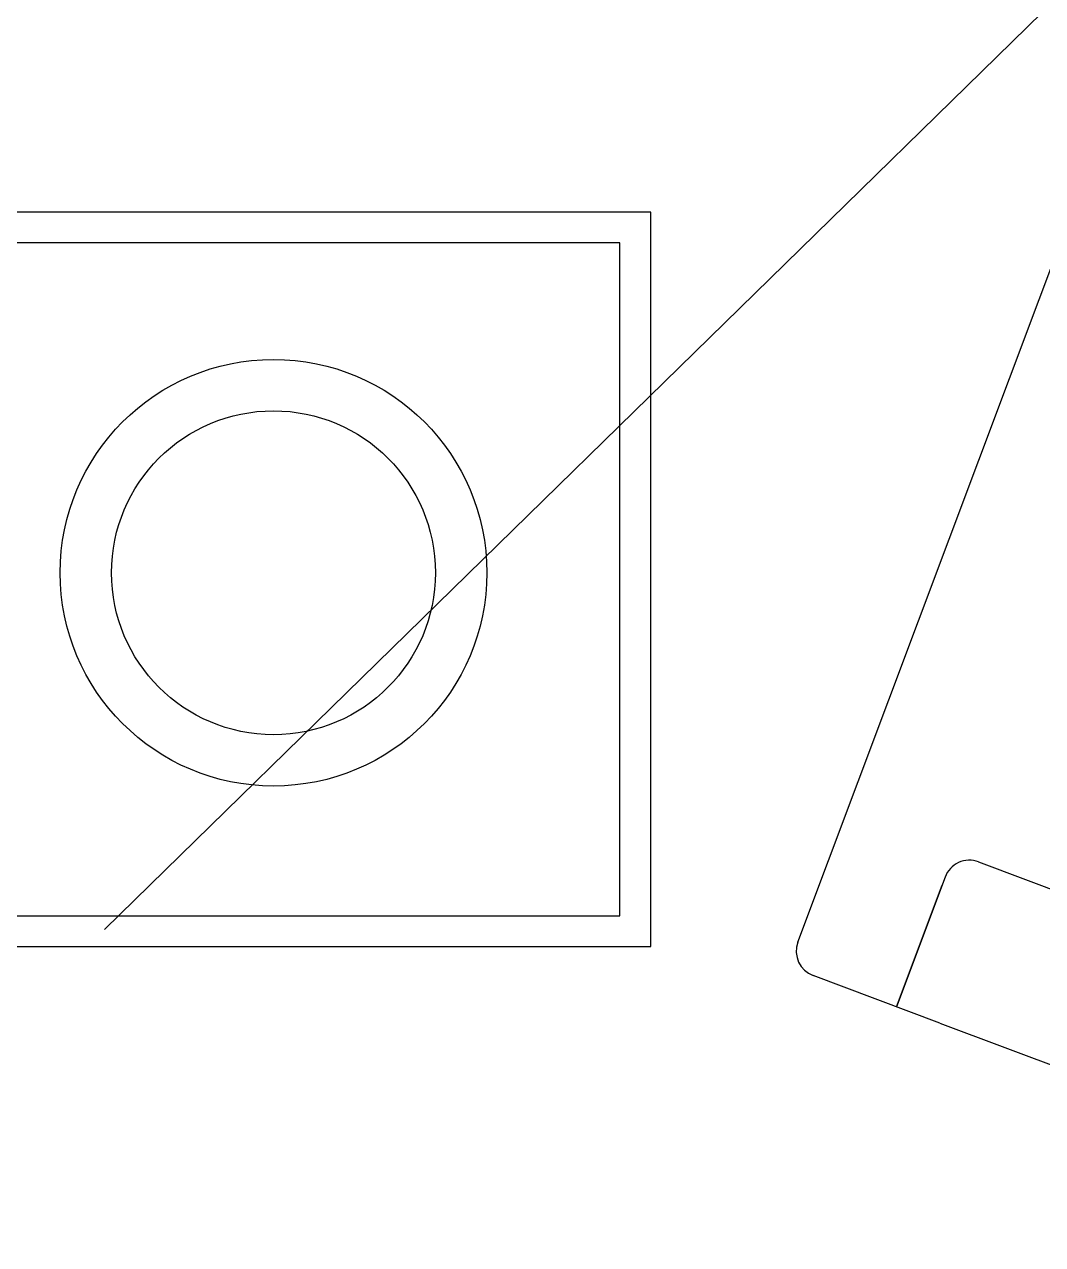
# Model space of a CAD drawing. Extents: x -109 to 1815, y -14679 to 345.
# Drawn here: x 50.224 to 51.214, y 5.582 to 6.769 of the extents above; entities that cross this region are included whole.
import ezdxf

# ---------------------------------------------------------------- set-up
doc = ezdxf.new("R2010")
doc.units = 0
doc.header["$MEASUREMENT"] = 0
doc.linetypes.add('HIDDEN', pattern=[0.375, 0.25, -0.125])
doc.layers.add('PROJCASA', color=3, linetype='HIDDEN')
doc.layers.add('VARANDA', color=1, linetype='CONTINUOUS')

msp = doc.modelspace()

# ---------------------------------------------------------------- linework, layer by layer
at = {"layer": 'PROJCASA', "ltscale": 12}
msp.add_line((47.0846, 2.7423), (55.8262, 11.2923), dxfattribs=at)
at = {"layer": 'VARANDA'}
for p, q in [((50.9762, 5.8766), (51.2691, 6.6574)), ((50.8331, 6.5867), (49.694, 6.5867)), ((50.8331, 5.8723), (50.8331, 6.5867)), ((50.8031, 6.5567), (49.724, 6.5567)), ((50.8031, 5.9023), (50.8031, 6.5567)), ((51.1518, 5.9547), (51.5215, 5.816)), ((51.1193, 5.9399), (51.0719, 5.8137)), ((51.0719, 5.8137), (51.1163, 5.932)), ((49.724, 5.9023), (50.8031, 5.9023)), ((49.694, 5.8723), (50.8331, 5.8723)), ((51.1143, 5.7978), (50.991, 5.8441)), ((51.1143, 5.7978), (51.5632, 5.6294))]:
    msp.add_line(p, q, dxfattribs=at)
for radius in [0.2075, 0.1575]:
    msp.add_circle((50.4661, 6.2359), radius, dxfattribs=at)
for centre, start, end in [((51.1429, 5.931), 69.4396, 159.4396), ((50.9999, 5.8677), 159.4396, 249.4396)]:
    msp.add_arc(centre, 0.0253, start, end, dxfattribs=at)

doc.saveas('drawing.dxf')
